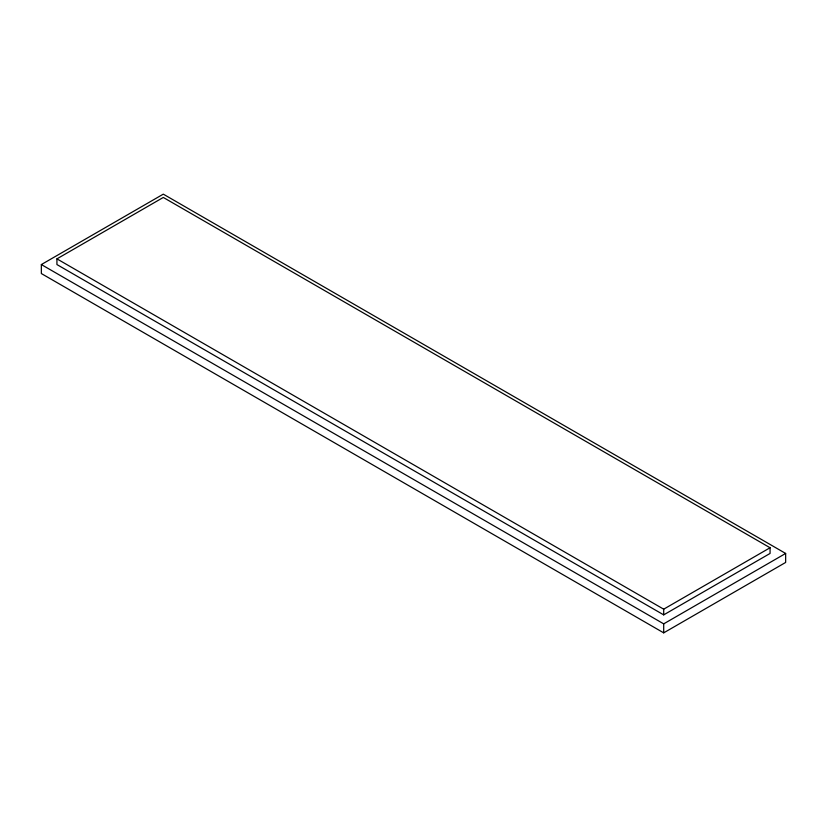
<?xml version="1.0" encoding="UTF-8"?>
<svg xmlns="http://www.w3.org/2000/svg" width="827" height="827" viewBox="0 0 827 827"><rect width="100%" height="100%" fill="white"/><g stroke="black" fill="none" stroke-linecap="round" stroke-linejoin="round"><path stroke-width="1.24" d="M41.35 264.557L163.301 194.149L785.65 553.449L785.65 562.443L663.699 632.851L41.35 273.551L41.35 264.557L663.699 623.858L785.65 553.449M56.929 258.861L163.301 197.446L770.071 547.753L770.071 553.449L663.699 614.874L56.929 264.557L56.929 258.861L663.699 609.179L770.071 547.753M663.699 609.179L663.699 614.874M663.699 623.858L663.699 632.851"/></g></svg>
